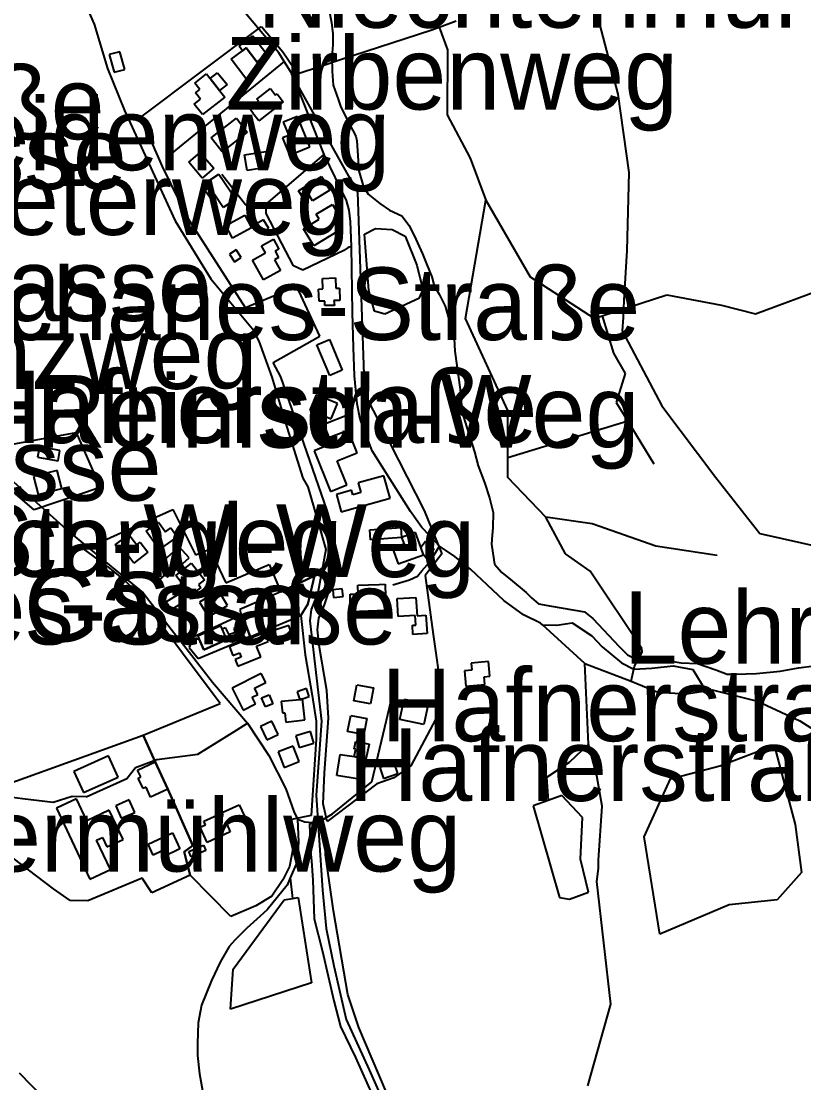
# Model space of a CAD drawing. Extents: x -3657 to 4700, y -7332 to 8131.
# Drawn here: x 2141 to 2610, y -1244 to -608 of the extents above; entities that cross this region are included whole.
import ezdxf

# ---------------------------------------------------------------- set-up
doc = ezdxf.new("R2010")
doc.units = 0
for name, color, linetype in [('OSM_BUILDING_DETACHED', 9, 'CONTINUOUS'), ('OSM_BUILDING_GARAGE', 9, 'CONTINUOUS'), ('OSM_BUILDING_HOUSE', 9, 'CONTINUOUS'), ('OSM_BUILDING_RESIDENTIAL', 9, 'CONTINUOUS'), ('OSM_BUILDING_YES', 9, 'CONTINUOUS'), ('OSM_HIGHWAY_CYCLEWAY', 8, 'CONTINUOUS'), ('OSM_HIGHWAY_FOOTWAY', 8, 'CONTINUOUS'), ('OSM_HIGHWAY_PATH', 8, 'CONTINUOUS'), ('OSM_HIGHWAY_RESIDENTIAL', 8, 'CONTINUOUS'), ('OSM_HIGHWAY_SERVICE', 8, 'CONTINUOUS'), ('OSM_HIGHWAY_TRACK', 8, 'CONTINUOUS'), ('OSM_HIGHWAY_UNCLASSIFIED', 8, 'CONTINUOUS'), ('OSM_LABELS', 8, 'CONTINUOUS'), ('OSM_LANDUSE_FARMYARD', 3, 'CONTINUOUS'), ('OSM_LANDUSE_FOREST', 3, 'CONTINUOUS'), ('OSM_LANDUSE_GRASS', 3, 'CONTINUOUS'), ('OSM_LANDUSE_LANDFILL', 3, 'CONTINUOUS'), ('OSM_LANDUSE_RESIDENTIAL', 3, 'CONTINUOUS'), ('OSM_LEISURE_DOG_PARK', 3, 'CONTINUOUS'), ('OSM_LEISURE_GARDEN', 3, 'CONTINUOUS'), ('OSM_LEISURE_OUTDOOR_SEATING', 3, 'CONTINUOUS'), ('OSM_LEISURE_SWIMMING_POOL', 3, 'CONTINUOUS'), ('OSM_NATURAL_WATER', 4, 'CONTINUOUS'), ('OSM_WATERWAY_CANAL', 4, 'CONTINUOUS'), ('OSM_WATERWAY_STREAM', 4, 'CONTINUOUS')]:
    doc.layers.add(name, color=color, linetype=linetype)

msp = doc.modelspace()

# ---------------------------------------------------------------- linework, layer by layer
at = {"layer": 'OSM_BUILDING_DETACHED'}
for p, q in [((2266.611198, -631.093033), (2273.293108, -626.011425)), ((2273.293108, -626.011425), (2275.598785, -624.254545)), ((2275.598785, -624.254545), (2282.007654, -632.672001)), ((2275.409173, -642.646186), (2266.611198, -631.093033)), ((2282.007654, -632.672001), (2284.39676, -635.807698)), ((2244.692104, -645.381581), (2251.692562, -639.844074)), ((2251.692562, -639.844074), (2253.990654, -642.757381)), ((2284.39676, -635.807698), (2275.409173, -642.646186)), ((2247.77898, -649.295643), (2244.692104, -645.381581)), ((2253.990654, -642.757381), (2259.54248, -649.7849)), ((2245.207848, -651.33051), (2247.77898, -649.295643)), ((2248.188541, -655.100018), (2245.207848, -651.33051)), ((2262.720369, -653.810157), (2249.439977, -664.306958)), ((2259.54248, -649.7849), (2262.720369, -653.810157)), ((2244.47974, -658.035564), (2248.188541, -655.100018)), ((2249.439977, -664.306958), (2244.47974, -658.035564)), ((2241.104654, -692.839576), (2248.006514, -686.890647)), ((2249.235197, -702.302264), (2241.104654, -692.839576)), ((2248.006514, -686.890647), (2256.144641, -696.353336)), ((2256.144641, -696.353336), (2249.235197, -702.302264)), ((2215.590526, -913.68382), (2223.008129, -908.368702)), ((2223.008129, -908.368702), (2227.134076, -914.139719)), ((2223.48595, -924.736595), (2215.590526, -913.68382)), ((2227.134076, -914.139719), (2230.486408, -911.749028)), ((2230.486408, -911.749028), (2234.26347, -917.030787)), ((2197.152701, -921.945603), (2205.336334, -915.696448)), ((2205.336334, -915.696448), (2210.046285, -921.867766)), ((2210.046285, -921.867766), (2212.094089, -920.311037)), ((2212.094089, -920.311037), (2216.675104, -926.315563)), ((2234.26347, -917.030787), (2223.48595, -924.736595)), ((2202.203952, -928.57282), (2197.152701, -921.945603)), ((2203.948378, -927.238481), (2202.203952, -928.57282)), ((2208.180507, -932.798228), (2203.948378, -927.238481)), ((2216.675104, -926.315563), (2208.180507, -932.798228)), ((2235.431477, -923.013074), (2223.068805, -934.06585)), ((2241.385279, -929.68477), (2235.431477, -923.013074)), ((2223.068805, -934.06585), (2223.721069, -934.799736)), ((2228.400681, -941.2824), (2241.385279, -929.68477)), ((2233.41401, -940.20381), (2242.758067, -932.876064)), ((2242.758067, -932.876064), (2250.638322, -942.939205)), ((2223.721069, -934.799736), (2219.845409, -938.257898)), ((2219.845409, -938.257898), (2223.819667, -942.716815)), ((2223.819667, -942.716815), (2227.080985, -939.803508)), ((2227.080985, -939.803508), (2228.400681, -941.2824)), ((2242.659469, -951.990472), (2233.41401, -940.20381)), ((2250.638322, -942.939205), (2247.043287, -945.752437)), ((2247.043287, -945.752437), (2248.400906, -947.487077)), ((2248.400906, -947.487077), (2242.659469, -951.990472)), ((2259.011568, -949.310674), (2247.589369, -956.226999)), ((2264.358613, -958.139551), (2259.011568, -949.310674)), ((2247.589369, -956.226999), (2252.936414, -965.066995)), ((2252.936414, -965.066995), (2264.358613, -958.139551)), ((2260.361602, -970.415471), (2246.580635, -976.520073)), ((2261.180723, -972.272427), (2260.361602, -970.415471)), ((2264.017312, -978.666135), (2261.180723, -972.272427)), ((2246.580635, -976.520073), (2247.202561, -977.921129)), ((2247.202561, -977.921129), (2250.236346, -984.770736)), ((2250.236346, -984.770736), (2264.017312, -978.666135)), ((2287.271271, -974.285055), (2265.465944, -983.036095)), ((2288.765409, -979.700248), (2287.271271, -974.285055)), ((2265.465944, -983.036095), (2267.582009, -988.251137)), ((2281.802874, -982.524599), (2288.765409, -979.700248)), ((2284.39676, -988.929427), (2281.802874, -982.524599)), ((2267.582009, -988.251137), (2271.541098, -986.649931)), ((2272.542247, -989.129577), (2268.954796, -990.586231)), ((2268.954796, -990.586231), (2270.555118, -994.54477)), ((2270.555118, -994.54477), (2284.39676, -988.929427)), ((2271.541098, -986.649931), (2272.542247, -989.129577)), ((2284.480189, -998.959209), (2267.07385, -1007.832564)), ((2287.225764, -1004.341043), (2284.480189, -998.959209)), ((2267.07385, -1007.832564), (2273.75576, -1020.953565)), ((2280.528684, -1007.754728), (2287.225764, -1004.341043)), ((2282.439969, -1011.490877), (2280.528684, -1007.754728)), ((2340.059122, -1015.282624), (2341.894561, -1005.71986)), ((2341.894561, -1005.71986), (2351.883297, -1007.632413)), ((2351.883297, -1007.632413), (2350.055442, -1017.195177)), ((2279.087637, -1013.203279), (2282.439969, -1011.490877)), ((2281.127857, -1017.195177), (2279.087637, -1013.203279)), ((2307.681056, -1014.659933), (2296.539482, -1015.738523)), ((2296.539482, -1015.738523), (2297.313097, -1022.588131)), ((2309.175195, -1014.148436), (2307.681056, -1014.659933)), ((2310.64658, -1026.76906), (2309.175195, -1014.148436)), ((2350.055442, -1017.195177), (2340.059122, -1015.282624)), ((2367.537625, -1026.524431), (2370.108758, -1014.326348)), ((2370.108758, -1014.326348), (2384.504065, -1017.361969)), ((2273.75576, -1020.953565), (2281.127857, -1017.195177)), ((2297.313097, -1022.588131), (2298.670716, -1022.432458)), ((2298.670716, -1022.432458), (2299.300226, -1028.058921)), ((2384.504065, -1017.361969), (2381.932933, -1029.560053)), ((2299.300226, -1028.058921), (2310.64658, -1026.76906)), ((2336.297229, -1033.596429), (2338.231266, -1024.033665)), ((2338.231266, -1024.033665), (2347.878701, -1025.979576)), ((2347.878701, -1025.979576), (2345.944664, -1035.54234)), ((2381.932933, -1029.560053), (2367.537625, -1026.524431)), ((2345.944664, -1035.54234), (2336.297229, -1033.596429)), ((2329.842852, -1060.09418), (2331.837566, -1047.451316)), ((2331.837566, -1047.451316), (2340.218395, -1048.607744)), ((2340.218395, -1048.607744), (2347.309867, -1050.175592)), ((2347.309867, -1050.175592), (2345.99017, -1057.770206)), ((2342.031082, -1062.028971), (2329.842852, -1060.09418)), ((2342.789528, -1057.269828), (2342.031082, -1062.028971)), ((2345.99017, -1057.770206), (2342.789528, -1057.269828))]:
    msp.add_line(p, q, dxfattribs=at)
at = {"layer": 'OSM_BUILDING_GARAGE'}
for p, q in [((2271.15429, -970.926968), (2268.044661, -972.094515)), ((2268.044661, -972.094515), (2268.878952, -974.329533)), ((2275.16647, -969.425836), (2271.15429, -970.926968)), ((2277.912045, -976.742463), (2275.16647, -969.425836)), ((2268.878952, -974.329533), (2265.094306, -975.752828)), ((2265.094306, -975.752828), (2265.981688, -978.11016)), ((2265.981688, -978.11016), (2266.747718, -980.167266)), ((2266.747718, -980.167266), (2270.995016, -978.566059)), ((2270.995016, -978.566059), (2271.245304, -979.244348)), ((2271.245304, -979.244348), (2277.912045, -976.742463)), ((2290.964903, -1027.447349), (2284.063043, -1030.683121)), ((2294.741965, -1035.508981), (2290.964903, -1027.447349)), ((2284.063043, -1030.683121), (2287.840105, -1038.744754)), ((2287.840105, -1038.744754), (2294.741965, -1035.508981))]:
    msp.add_line(p, q, dxfattribs=at)
at = {"layer": 'OSM_BUILDING_HOUSE'}
for p, q in [((2216.728195, -1101.202944), (2231.366206, -1094.364456)), ((2231.366206, -1094.364456), (2235.871376, -1103.993937)), ((2219.746811, -1107.65225), (2216.728195, -1101.202944)), ((2224.881491, -1105.250439), (2219.746811, -1107.65225)), ((2226.368046, -1108.441734), (2224.881491, -1105.250439)), ((2235.871376, -1103.993937), (2226.368046, -1108.441734))]:
    msp.add_line(p, q, dxfattribs=at)
at = {"layer": 'OSM_BUILDING_RESIDENTIAL'}
for p, q in [((2151.653517, -863.123487), (2150.500679, -869.372641)), ((2163.993436, -865.402983), (2151.653517, -863.123487)), ((2150.500679, -869.372641), (2162.840597, -871.652137)), ((2162.840597, -871.652137), (2163.993436, -865.402983)), ((2162.309685, -877.456513), (2148.141911, -881.048109)), ((2148.141911, -881.048109), (2150.849564, -891.733941)), ((2165.017338, -888.142345), (2162.309685, -877.456513)), ((2150.849564, -891.733941), (2165.017338, -888.142345))]:
    msp.add_line(p, q, dxfattribs=at)
at = {"layer": 'OSM_BUILDING_YES'}
for p, q in [((2271.283226, -623.376105), (2279.512367, -617.115831)), ((2279.512367, -617.115831), (2287.931119, -628.157487)), ((2199.8376, -626.600758), (2193.557666, -628.346518)), ((2193.557666, -628.346518), (2196.500437, -638.954514)), ((2202.772786, -637.208754), (2199.8376, -626.600758)), ((2273.293108, -626.011425), (2271.283226, -623.376105)), ((2275.598785, -624.254545), (2273.293108, -626.011425)), ((2282.007654, -632.672001), (2275.598785, -624.254545)), ((2287.931119, -628.157487), (2282.007654, -632.672001)), ((2196.500437, -638.954514), (2202.772786, -637.208754)), ((2253.990654, -642.757381), (2258.450317, -639.176904)), ((2258.450317, -639.176904), (2264.055234, -646.171065)), ((2259.54248, -649.7849), (2253.990654, -642.757381)), ((2264.055234, -646.171065), (2259.54248, -649.7849)), ((2281.977317, -654.944345), (2290.123028, -648.650712)), ((2290.123028, -648.650712), (2293.179566, -652.598132)), ((2293.179566, -652.598132), (2294.059363, -651.919843)), ((2294.059363, -651.919843), (2297.752996, -656.712344)), ((2277.517653, -660.593047), (2283.039141, -656.312042)), ((2279.542704, -663.217247), (2277.517653, -660.593047)), ((2283.039141, -656.312042), (2281.977317, -654.944345)), ((2297.752996, -656.712344), (2283.077063, -668.065346)), ((2254.604995, -678.261921), (2269.660151, -666.464139)), ((2269.660151, -666.464139), (2276.182788, -674.792639)), ((2279.406184, -663.317323), (2279.542704, -663.217247)), ((2283.077063, -668.065346), (2279.406184, -663.317323)), ((2306.22484, -665.396668), (2297.783334, -668.888189)), ((2313.75621, -683.565919), (2306.22484, -665.396668)), ((2297.783334, -668.888189), (2301.021899, -676.716311)), ((2261.127632, -686.590421), (2254.604995, -678.261921)), ((2276.182788, -674.792639), (2261.127632, -686.590421)), ((2301.021899, -676.716311), (2297.229668, -678.28416)), ((2297.229668, -678.28416), (2301.514889, -688.636408)), ((2274.620389, -688.447376), (2287.278855, -686.412509)), ((2287.278855, -686.412509), (2288.757825, -695.663927)), ((2301.514889, -688.636408), (2313.75621, -683.565919)), ((2276.099359, -697.687675), (2274.620389, -688.447376)), ((2288.757825, -695.663927), (2276.099359, -697.687675)), ((2252.670958, -704.225936), (2259.102581, -699.867095)), ((2254.582242, -707.050287), (2252.670958, -704.225936)), ((2259.102581, -699.867095), (2269.243006, -714.845052)), ((2306.975701, -709.830161), (2320.711161, -701.434944)), ((2320.711161, -701.434944), (2325.678983, -709.563293)), ((2250.858272, -709.563293), (2254.582242, -707.050287)), ((2253.907225, -714.066687), (2250.858272, -709.563293)), ((2309.531665, -714.01109), (2306.975701, -709.830161)), ((2325.678983, -709.563293), (2315.341362, -715.890284)), ((2256.630047, -712.220852), (2253.907225, -714.066687)), ((2261.817818, -719.871063), (2256.630047, -712.220852)), ((2269.243006, -714.845052), (2261.817818, -719.871063)), ((2312.921919, -711.942864), (2309.531665, -714.01109)), ((2315.341362, -715.890284), (2312.921919, -711.942864)), ((2317.381582, -723.963036), (2327.180706, -718.058585)), ((2327.180706, -718.058585), (2333.073833, -727.832619)), ((2263.327126, -730.623612), (2274.726571, -724.496771)), ((2274.726571, -724.496771), (2278.814596, -732.113624)), ((2319.209437, -726.987538), (2317.381582, -723.963036)), ((2267.415151, -738.229345), (2263.327126, -730.623612)), ((2285.928821, -727.221047), (2280.976168, -730.156593)), ((2280.976168, -730.156593), (2284.138888, -735.48283)), ((2289.091541, -732.547284), (2285.928821, -727.221047)), ((2309.781952, -732.680718), (2319.209437, -726.987538)), ((2333.073833, -727.832619), (2328.758274, -730.434581)), ((2328.758274, -730.434581), (2330.866754, -733.937221)), ((2278.814596, -732.113624), (2267.415151, -738.229345)), ((2284.138888, -735.48283), (2289.091541, -732.547284)), ((2315.963288, -742.921771), (2309.781952, -732.680718)), ((2330.866754, -733.937221), (2315.963288, -742.921771)), ((2284.662216, -742.821695), (2291.837116, -738.818678)), ((2287.028568, -747.058222), (2284.662216, -742.821695)), ((2291.837116, -738.818678), (2295.166695, -744.800965)), ((2269.599476, -745.201267), (2265.534204, -747.75875)), ((2265.534204, -747.75875), (2268.469391, -752.440057)), ((2268.469391, -752.440057), (2272.542247, -749.882573)), ((2272.542247, -749.882573), (2269.599476, -745.201267)), ((2279.353093, -751.350346), (2287.028568, -747.058222)), ((2294.908823, -749.882573), (2292.542471, -751.194673)), ((2295.166695, -744.800965), (2292.807927, -746.113065)), ((2292.807927, -746.113065), (2294.908823, -749.882573)), ((2286.004666, -763.281562), (2279.353093, -751.350346)), ((2292.542471, -751.194673), (2296.129921, -757.63286)), ((2296.129921, -757.63286), (2286.004666, -763.281562)), ((2321.226904, -762.369763), (2329.054068, -762.047298)), ((2321.477191, -768.618918), (2321.226904, -762.369763)), ((2329.054068, -762.047298), (2329.304355, -768.285334)), ((2318.951566, -768.718994), (2321.477191, -768.618918)), ((2319.24736, -776.046739), (2318.951566, -768.718994)), ((2329.304355, -768.285334), (2331.42042, -768.196378)), ((2331.42042, -768.196378), (2331.723799, -775.535243)), ((2322.622445, -775.902186), (2319.24736, -776.046739)), ((2322.751381, -778.570864), (2322.622445, -775.902186)), ((2328.416973, -778.65982), (2322.751381, -778.570864)), ((2331.723799, -775.535243), (2328.128764, -775.679796)), ((2328.128764, -775.679796), (2328.416973, -778.65982)), ((2317.942832, -802.155308), (2325.489371, -799.019611)), ((2325.489371, -799.019611), (2333.126924, -817.411252)), ((2325.587969, -820.546949), (2317.942832, -802.155308)), ((2333.126924, -817.411252), (2325.587969, -820.546949)), ((2317.434673, -832.077863), (2313.703118, -841.362639)), ((2330.199322, -837.203949), (2317.434673, -832.077863)), ((2326.467767, -846.488725), (2330.199322, -837.203949)), ((2313.703118, -841.362639), (2326.467767, -846.488725)), ((2336.153124, -844.331544), (2322.038441, -849.89129)), ((2339.24, -852.170786), (2336.153124, -844.331544)), ((2322.038441, -849.89129), (2325.125317, -857.730533)), ((2337.996148, -856.896571), (2316.22116, -865.703209)), ((2325.125317, -857.730533), (2339.24, -852.170786)), ((2341.993159, -866.804039), (2337.996148, -856.896571)), ((2316.22116, -865.703209), (2326.012699, -889.921464)), ((2330.055217, -871.629898), (2341.993159, -866.804039)), ((2335.842161, -885.940685), (2330.055217, -871.629898)), ((2358.057048, -880.569971), (2342.675761, -884.850975)), ((2361.781019, -893.95784), (2358.057048, -880.569971)), ((2326.012699, -889.921464), (2335.842161, -885.940685)), ((2336.084864, -889.910344), (2329.622903, -891.711702)), ((2338.701503, -889.187577), (2336.084864, -889.910344)), ((2339.482703, -891.97857), (2338.701503, -889.187577)), ((2342.675761, -884.850975), (2344.291251, -890.644231)), ((2329.622903, -891.711702), (2332.512583, -902.108428)), ((2332.512583, -902.108428), (2361.781019, -893.95784)), ((2344.291251, -890.644231), (2339.482703, -891.97857)), ((2349.638296, -912.927694), (2368.205058, -911.48216)), ((2350.100949, -918.887742), (2349.638296, -912.927694)), ((2368.205058, -911.48216), (2368.66771, -917.431089)), ((2377.018202, -914.595618), (2368.66771, -917.431089)), ((2380.112662, -923.32442), (2377.018202, -914.595618)), ((2368.66771, -917.431089), (2350.100949, -918.887742)), ((2370.177018, -921.478584), (2363.214482, -923.947111)), ((2368.66771, -917.431089), (2370.177018, -921.478584)), ((2380.112662, -923.32442), (2382.987173, -919.755063)), ((2382.987173, -919.755063), (2387.970164, -924.225099)), ((2363.214482, -923.947111), (2366.551645, -933.365322)), ((2366.551645, -933.365322), (2381.75849, -927.972368)), ((2381.75849, -927.972368), (2380.112662, -923.32442)), ((2381.75849, -927.972368), (2380.112662, -923.32442)), ((2384.003491, -930.540971), (2381.75849, -927.972368)), ((2387.970164, -924.225099), (2384.003491, -930.540971)), ((2342.501318, -945.997065), (2355.144615, -945.585644)), ((2342.675761, -951.3789), (2342.501318, -945.997065)), ((2355.144615, -945.585644), (2358.732066, -945.46333)), ((2358.732066, -945.46333), (2359.262978, -961.264129)), ((2227.664989, -955.97125), (2235.090176, -951.390019)), ((2235.090176, -951.390019), (2238.055701, -956.20476)), ((2333.111755, -948.2988), (2327.370318, -948.899253)), ((2327.370318, -948.899253), (2327.83297, -953.369289)), ((2327.83297, -953.369289), (2333.581992, -952.768836)), ((2333.581992, -952.768836), (2333.111755, -948.2988)), ((2337.768614, -951.534573), (2342.675761, -951.3789)), ((2338.1175, -961.964657), (2337.768614, -951.534573)), ((2365.952473, -954.069817), (2377.222982, -953.34705)), ((2377.222982, -953.34705), (2377.928337, -964.399826)), ((2230.630513, -960.785991), (2227.664989, -955.97125)), ((2238.055701, -956.20476), (2230.630513, -960.785991)), ((2366.642659, -964.911322), (2365.952473, -954.069817)), ((2359.262978, -961.264129), (2338.1175, -961.964657)), ((2376.805837, -964.266392), (2366.642659, -964.911322)), ((2377.169891, -969.970692), (2376.805837, -964.266392)), ((2377.928337, -964.399826), (2383.214707, -964.055121)), ((2383.214707, -964.055121), (2383.920062, -975.063419)), ((2301.128081, -970.22644), (2291.57166, -973.395495)), ((2303.168302, -976.397758), (2301.128081, -970.22644)), ((2375.114502, -970.093006), (2377.169891, -969.970692)), ((2375.463387, -975.597155), (2375.114502, -970.093006)), ((2291.57166, -973.395495), (2293.61188, -979.566814)), ((2293.61188, -979.566814), (2303.168302, -976.397758)), ((2383.920062, -975.063419), (2375.463387, -975.597155)), ((2410.647704, -997.035537), (2406.286638, -997.424719)), ((2406.286638, -997.424719), (2407.10576, -1006.587181)), ((2420.681946, -991.809375), (2410.260896, -992.743413)), ((2410.260896, -992.743413), (2410.647704, -997.035537)), ((2421.47073, -1000.638252), (2420.681946, -991.809375)), ((2418.163905, -1000.938479), (2421.47073, -1000.638252)), ((2418.58105, -1005.564188), (2418.163905, -1000.938479)), ((2311.655314, -1008.010476), (2306.050397, -1009.956387)), ((2306.050397, -1009.956387), (2307.681056, -1014.659933)), ((2313.285973, -1012.725141), (2311.655314, -1008.010476)), ((2407.10576, -1006.587181), (2418.58105, -1005.564188)), ((2284.791152, -1013.536864), (2289.235646, -1011.65767)), ((2287.089243, -1018.963176), (2284.791152, -1013.536864)), ((2289.235646, -1011.65767), (2291.526153, -1017.083982)), ((2307.681056, -1014.659933), (2309.175195, -1014.148436)), ((2309.175195, -1014.148436), (2313.285973, -1012.725141)), ((2291.526153, -1017.083982), (2287.089243, -1018.963176)), ((2314.105095, -1033.718743), (2305.246444, -1036.220629)), ((2316.084639, -1040.735143), (2314.105095, -1033.718743)), ((2303.630954, -1042.436425), (2294.688874, -1045.916826)), ((2307.241157, -1051.698963), (2303.630954, -1042.436425)), ((2305.246444, -1036.220629), (2307.225988, -1043.225909)), ((2307.225988, -1043.225909), (2316.084639, -1040.735143)), ((2340.233564, -1044.070991), (2341.242298, -1039.523118)), ((2341.242298, -1039.523118), (2349.266658, -1041.291117)), ((2349.266658, -1041.291117), (2347.309867, -1050.175592)), ((2193.102598, -1048.285278), (2172.397019, -1057.636772)), ((2198.806113, -1060.939261), (2193.102598, -1048.285278)), ((2294.688874, -1045.916826), (2298.299077, -1055.179364)), ((2340.218395, -1048.607744), (2341.174037, -1044.282261)), ((2347.309867, -1050.175592), (2340.218395, -1048.607744)), ((2341.174037, -1044.282261), (2340.233564, -1044.070991)), ((2210.448261, -1056.747212), (2220.990663, -1051.887994)), ((2220.990663, -1051.887994), (2228.514448, -1068.233648)), ((2298.299077, -1055.179364), (2307.241157, -1051.698963)), ((2364.16254, -1052.42173), (2355.667943, -1055.335037)), ((2366.362034, -1058.826557), (2364.16254, -1052.42173)), ((2172.397019, -1057.636772), (2178.100534, -1070.279635)), ((2178.100534, -1070.279635), (2198.806113, -1060.939261)), ((2212.359546, -1060.894783), (2210.448261, -1056.747212)), ((2210.895745, -1061.573072), (2212.359546, -1060.894783)), ((2355.667943, -1055.335037), (2357.867437, -1061.739864)), ((2357.867437, -1061.739864), (2366.362034, -1058.826557)), ((2213.762671, -1067.811107), (2210.895745, -1061.573072)), ((2215.537435, -1066.988265), (2213.762671, -1067.811107)), ((2218.275426, -1072.948313), (2215.537435, -1066.988265)), ((2173.868404, -1074.026904), (2162.006307, -1079.608889)), ((2180.011818, -1087.103427), (2173.868404, -1074.026904)), ((2228.514448, -1068.233648), (2218.275426, -1072.948313)), ((2162.006307, -1079.608889), (2181.95344, -1122.018634)), ((2205.53353, -1074.593998), (2197.44091, -1078.118877)), ((2197.44091, -1078.118877), (2200.724982, -1085.646774)), ((2208.810018, -1082.121895), (2205.53353, -1074.593998)), ((2261.066957, -1082.199731), (2271.343902, -1077.496186)), ((2271.343902, -1077.496186), (2274.483869, -1084.379152)), ((2193.519744, -1080.743077), (2180.011818, -1087.103427)), ((2201.756469, -1098.267398), (2193.519744, -1080.743077)), ((2200.724982, -1085.646774), (2208.810018, -1082.121895)), ((2250.259099, -1087.392534), (2258.215199, -1083.75646)), ((2258.215199, -1083.75646), (2258.897801, -1085.246472)), ((2258.897801, -1085.246472), (2261.840572, -1083.901013)), ((2261.840572, -1083.901013), (2261.066957, -1082.199731)), ((2274.483869, -1084.379152), (2263.964221, -1089.193892)), ((2247.945838, -1090.98413), (2251.214741, -1089.482999)), ((2252.117292, -1100.113234), (2247.945838, -1090.98413)), ((2251.214741, -1089.482999), (2250.259099, -1087.392534)), ((2263.964221, -1089.193892), (2266.042363, -1093.741764)), ((2185.96562, -1098.834492), (2189.499979, -1097.166568)), ((2194.164423, -1116.280976), (2185.96562, -1098.834492)), ((2189.499979, -1097.166568), (2192.146956, -1102.781912)), ((2192.146956, -1102.781912), (2201.756469, -1098.267398)), ((2266.042363, -1093.741764), (2252.117292, -1100.113234)), ((2181.95344, -1122.018634), (2194.164423, -1116.280976))]:
    msp.add_line(p, q, dxfattribs=at)
at = {"layer": 'OSM_HIGHWAY_CYCLEWAY'}
for p, q in [((2400.476941, -928.906405), (2391.428679, -922.801804)), ((2410.040947, -936.645572), (2400.476941, -928.906405)), ((2429.934989, -955.192886), (2410.040947, -936.645572)), ((2441.675735, -963.799373), (2429.934989, -955.192886)), ((2451.846498, -968.792025), (2441.675735, -963.799373)), ((2452.999336, -969.848377), (2451.846498, -968.792025)), ((2478.323852, -992.921324), (2452.999336, -969.848377)), ((2480.644698, -1041.302237), (2478.323852, -992.921324)), ((2485.61252, -1060.149777), (2480.644698, -1041.302237)), ((2488.782825, -1078.419103), (2485.61252, -1060.149777)), ((2486.636422, -1110.810186), (2488.782825, -1078.419103)), ((2486.53024, -1115.791718), (2486.636422, -1110.810186)), ((2485.673195, -1123.441929), (2486.53024, -1115.791718)), ((2494.069194, -1196.964015), (2485.673195, -1123.441929)), ((2480.128954, -1245.912021), (2494.069194, -1196.964015))]:
    msp.add_line(p, q, dxfattribs=at)
at = {"layer": 'OSM_HIGHWAY_FOOTWAY'}
msp.add_line((2301.969957, -1121.395943), (2303.2669, -1133.616265), dxfattribs=at)
at = {"layer": 'OSM_HIGHWAY_PATH'}
for p, q in [((2466.787887, -927.26072), (2455.024387, -905.288603)), ((2481.676184, -937.735282), (2466.787887, -927.26072)), ((2512.522189, -983.970133), (2481.676184, -937.735282)), ((2452.999336, -969.848377), (2461.653206, -969.937333)), ((2461.653206, -969.937333), (2470.906249, -968.558516)), ((2470.906249, -968.558516), (2482.51806, -976.431117)), ((2482.51806, -976.431117), (2488.722149, -983.024976)), ((2488.722149, -983.024976), (2500.432557, -992.476545)), ((2512.689047, -986.082836), (2512.522189, -983.970133)), ((2508.054941, -994.611487), (2512.689047, -986.082836)), ((2500.432557, -992.476545), (2507.698471, -996.257172)), ((2506.105734, -1003.52932), (2507.698471, -996.257172)), ((2507.698471, -996.257172), (2508.054941, -994.611487)), ((2507.698471, -996.257172), (2518.445653, -995.823512)), ((2518.445653, -995.823512), (2531.240639, -994.344619)), ((2531.240639, -994.344619), (2543.155828, -996.512921)), ((2543.155828, -996.512921), (2550.967823, -1009.24474)), ((2306.346191, -1086.202748), (2306.907441, -1100.002039)), ((2306.907441, -1100.002039), (2306.148995, -1111.721984)), ((2306.148995, -1111.721984), (2301.969957, -1121.395943)), ((2301.969957, -1121.395943), (2300.104179, -1125.710306)), ((2300.104179, -1125.710306), (2288.014548, -1140.454753)), ((2288.014548, -1140.454753), (2281.969732, -1146.114575)), ((2281.969732, -1146.114575), (2275.917332, -1151.407453)), ((2275.917332, -1151.407453), (2268.742431, -1158.590646)), ((2265.337008, -1162.371273), (2260.043054, -1171.822842)), ((2268.742431, -1158.590646), (2265.337008, -1162.371273)), ((2260.043054, -1171.822842), (2254.756685, -1182.786662)), ((2254.756685, -1182.786662), (2248.711869, -1197.531109)), ((2248.711869, -1197.531109), (2246.823338, -1208.105746)), ((2246.823338, -1208.105746), (2246.444115, -1220.581817)), ((2246.444115, -1220.581817), (2246.444115, -1227.765009)), ((2246.444115, -1227.765009), (2247.5742, -1238.728829)), ((2247.5742, -1238.728829), (2249.841954, -1250.826837))]:
    msp.add_line(p, q, dxfattribs=at)
at = {"layer": 'OSM_HIGHWAY_RESIDENTIAL'}
for p, q in [((2283.221168, -613.301845), (2273.899865, -602.23795)), ((2295.052928, -627.334645), (2283.221168, -613.301845)), ((2298.367338, -632.560806), (2295.052928, -627.334645)), ((2303.464096, -640.611319), (2298.367338, -632.560806)), ((2322.243222, -688.13603), (2303.464096, -640.611319)), ((2335.682887, -715.690133), (2322.243222, -688.13603)), ((2337.313547, -721.483389), (2335.682887, -715.690133)), ((2338.026486, -728.299638), (2337.313547, -721.483389)), ((2338.701503, -743.310953), (2338.026486, -728.299638)), ((2339.247584, -782.82963), (2338.701503, -743.310953)), ((2339.854341, -803.778754), (2339.247584, -782.82963)), ((2340.332162, -820.647025), (2339.854341, -803.778754)), ((2341.970406, -837.570892), (2340.332162, -820.647025)), ((2343.912028, -846.61104), (2341.970406, -837.570892)), ((2346.725863, -854.516999), (2343.912028, -846.61104)), ((2351.049006, -865.536416), (2346.725863, -854.516999)), ((2359.187133, -878.657418), (2351.049006, -865.536416)), ((2374.052678, -901.919396), (2359.187133, -878.657418)), ((2380.780095, -911.559997), (2374.052678, -901.919396)), ((2385.42937, -916.2969), (2380.780095, -911.559997)), ((2391.428679, -922.801804), (2385.42937, -916.2969))]:
    msp.add_line(p, q, dxfattribs=at)
at = {"layer": 'OSM_HIGHWAY_SERVICE'}
for p, q in [((2298.367338, -632.560806), (2227.907691, -689.90403)), ((2287.529142, -717.991868), (2322.243222, -688.13603)), ((2275.16647, -718.225378), (2261.029034, -700.122844)), ((2278.723583, -719.960018), (2275.16647, -718.225378)), ((2287.529142, -717.991868), (2278.723583, -719.960018)), ((2287.597402, -723.4293), (2287.529142, -717.991868)), ((2303.979839, -754.841867), (2287.597402, -723.4293)), ((2338.701503, -743.310953), (2336.70679, -743.766852)), ((2334.059813, -745.590449), (2309.554418, -757.421589)), ((2336.70679, -743.766852), (2334.059813, -745.590449)), ((2309.554418, -757.421589), (2303.979839, -754.841867)), ((2385.626566, -932.064341), (2391.428679, -922.801804)), ((2380.749757, -937.457295), (2385.626566, -932.064341)), ((2373.423167, -942.850249), (2378.10278, -940.715306)), ((2378.10278, -940.715306), (2380.749757, -937.457295)), ((2363.373756, -945.830273), (2373.423167, -942.850249)), ((2241.582475, -978.065682), (2268.863783, -965.467297)), ((2268.863783, -965.467297), (2272.489155, -963.799373)), ((2268.863783, -965.467297), (2271.15429, -970.926968)), ((2236.804265, -980.267342), (2241.582475, -978.065682)), ((2350.844226, -1063.80809), (2362.342269, -1015.171429)), ((2480.644698, -1041.302237), (2469.048056, -1052.277176)), ((2469.048056, -1052.277176), (2455.388441, -1061.228368)), ((2455.388441, -1061.228368), (2456.52611, -1074.960941)), ((2141.61169, -1074.071382), (2132.586181, -1072.770401)), ((2159.935749, -1076.29528), (2141.61169, -1074.071382)), ((2171.380701, -1072.58137), (2159.935749, -1076.29528)), ((2179.723608, -1072.80376), (2171.380701, -1072.58137))]:
    msp.add_line(p, q, dxfattribs=at)
at = {"layer": 'OSM_HIGHWAY_TRACK'}
for p, q in [((2391.140469, -611.911908), (2401.296063, -608.231356)), ((2331.382498, -631.526693), (2386.658052, -613.535354)), ((2386.658052, -613.535354), (2391.140469, -611.911908)), ((2391.140469, -611.911908), (2396.062784, -625.499928)), ((2396.062784, -625.499928), (2395.941433, -664.351436)), ((2303.464096, -640.611319), (2322.607276, -634.384403)), ((2322.607276, -634.384403), (2331.382498, -631.526693)), ((2395.941433, -664.351436), (2409.767906, -690.293212)), ((2409.767906, -690.293212), (2419.134716, -715.54558)), ((2406.938902, -786.365629), (2419.134716, -715.54558)), ((2419.134716, -715.54558), (2445.703084, -761.513563)), ((2445.703084, -761.513563), (2484.262486, -786.276673)), ((2580.683743, -783.652472), (2637.18798, -762.514317)), ((2488.684227, -784.842258), (2527.509084, -772.243873)), ((2527.509084, -772.243873), (2560.289126, -778.303996)), ((2560.289126, -778.303996), (2580.683743, -783.652472)), ((2432.293756, -841.451595), (2406.938902, -786.365629)), ((2484.262486, -786.276673), (2488.684227, -784.842258)), ((2488.684227, -784.842258), (2495.578502, -807.192438)), ((2495.578502, -807.192438), (2502.601713, -819.234849)), ((2502.601713, -819.234849), (2497.247083, -836.625735)), ((2497.247083, -836.625735), (2504.141359, -847.93426)), ((2432.293756, -869.739585), (2432.293756, -841.451595)), ((2504.141359, -847.93426), (2432.293756, -869.739585)), ((2504.141359, -847.93426), (2519.659167, -873.420137)), ((2432.293756, -881.6708), (2432.293756, -869.739585)), ((2455.024387, -905.288603), (2432.293756, -881.6708)), ((2482.753178, -909.280501), (2455.024387, -905.288603)), ((2520.940941, -922.701728), (2482.753178, -909.280501)), ((2557.755916, -928.205877), (2520.940941, -922.701728)), ((2478.323852, -992.921324), (2506.105734, -1003.52932)), ((2506.105734, -1003.52932), (2522.169624, -1010.212135)), ((2522.169624, -1010.212135), (2539.11331, -1011.112814)), ((2539.11331, -1011.112814), (2550.967823, -1009.24474)), ((2550.967823, -1009.24474), (2554.676625, -1008.666526)), ((2554.676625, -1008.666526), (2581.866919, -1015.58285)), ((2581.866919, -1015.58285), (2607.123175, -1027.224959)), ((2269.804256, -1032.873662), (2276.410322, -1028.759449)), ((2607.123175, -1027.224959), (2630.270951, -1042.11396)), ((2246.557882, -1047.340121), (2269.804256, -1032.873662)), ((2221.961474, -1050.509177), (2246.557882, -1047.340121)), ((2209.280254, -1055.2572), (2221.961474, -1050.509177)), ((2204.077314, -1061.851059), (2209.280254, -1055.2572)), ((2179.723608, -1072.80376), (2204.077314, -1061.851059))]:
    msp.add_line(p, q, dxfattribs=at)
at = {"layer": 'OSM_HIGHWAY_UNCLASSIFIED'}
for p, q in [((2128.103764, -877.011733), (2169.803133, -914.384348)), ((2169.803133, -914.384348), (2213.732333, -950.633894)), ((2213.732333, -950.633894), (2236.060987, -979.322185)), ((2236.060987, -979.322185), (2236.804265, -980.267342)), ((2236.804265, -980.267342), (2255.446871, -1004.107534)), ((2255.446871, -1004.107534), (2276.410322, -1028.759449)), ((2276.410322, -1028.759449), (2289.137048, -1047.996172)), ((2289.137048, -1047.996172), (2299.315395, -1068.111334)), ((2327.309642, -1083.000334), (2350.844226, -1063.80809)), ((2299.315395, -1068.111334), (2304.017761, -1081.599278)), ((2304.017761, -1081.599278), (2306.346191, -1086.202748)), ((2306.346191, -1086.202748), (2310.57832, -1087.792836)), ((2315.113828, -1088.248735), (2322.159793, -1085.980358)), ((2322.159793, -1085.980358), (2327.309642, -1083.000334)), ((2310.57832, -1087.792836), (2315.113828, -1088.248735))]:
    msp.add_line(p, q, dxfattribs=at)
at = {"layer": 'OSM_LANDUSE_FARMYARD'}
for p, q in [((2117.599285, -1070.424188), (2213.8461, -1035.853686)), ((2213.8461, -1035.853686), (2220.990663, -1051.887994)), ((2220.990663, -1051.887994), (2228.514448, -1068.233648)), ((2228.514448, -1068.233648), (2243.531682, -1101.959069)), ((2160.117776, -1127.81189), (2131.031366, -1105.828653)), ((2243.531682, -1101.959069), (2238.450093, -1105.717458)), ((2238.450093, -1105.717458), (2241.923776, -1119.683541)), ((2213.21659, -1121.496018), (2180.686835, -1135.139636)), ((2218.927689, -1130.258178), (2213.21659, -1121.496018)), ((2241.923776, -1119.683541), (2218.927689, -1130.258178)), ((2170.083758, -1134.928365), (2160.117776, -1127.81189)), ((2180.686835, -1135.139636), (2170.083758, -1134.928365))]:
    msp.add_line(p, q, dxfattribs=at)
at = {"layer": 'OSM_LANDUSE_FOREST'}
msp.add_line((2139.579054, -1238.083899), (2154.224649, -1253.139692), dxfattribs=at)
at = {"layer": 'OSM_LANDUSE_GRASS'}
for p, q in [((2559.333484, -1054.323163), (2591.893577, -1041.89157)), ((2591.893577, -1041.89157), (2604.316925, -1089.44964)), ((2529.776838, -1062.028971), (2559.333484, -1054.323163)), ((2513.932898, -1096.744027), (2529.776838, -1062.028971)), ((2604.316925, -1089.44964), (2608.169831, -1118.16017)), ((2523.3528, -1155.010169), (2513.932898, -1096.744027)), ((2608.169831, -1118.16017), (2593.607665, -1134.439108)), ((2564.908063, -1137.441371), (2523.3528, -1155.010169)), ((2593.607665, -1134.439108), (2564.908063, -1137.441371))]:
    msp.add_line(p, q, dxfattribs=at)
at = {"layer": 'OSM_LANDUSE_LANDFILL'}
for p, q in [((2464.686991, -1072.025395), (2456.52611, -1074.960941)), ((2477.087585, -1085.235352), (2464.686991, -1072.025395)), ((2456.52611, -1074.960941), (2447.470264, -1078.230072)), ((2447.470264, -1078.230072), (2463.192852, -1133.115888)), ((2475.828565, -1110.031821), (2477.087585, -1085.235352)), ((2480.530931, -1129.902355), (2475.828565, -1110.031821)), ((2469.283174, -1134.038806), (2480.530931, -1129.902355)), ((2463.192852, -1133.115888), (2469.283174, -1134.038806))]:
    msp.add_line(p, q, dxfattribs=at)
at = {"layer": 'OSM_LANDUSE_RESIDENTIAL'}
for p, q in [((2212.397468, -665.741372), (2284.639462, -611.43377)), ((2284.639462, -611.43377), (2297.457202, -626.700833)), ((2297.457202, -626.700833), (2304.275633, -636.719496)), ((2304.275633, -636.719496), (2302.41744, -639.966388)), ((2302.41744, -639.966388), (2342.288953, -710.808676)), ((2225.419988, -695.452657), (2212.397468, -665.741372)), ((2240.475144, -725.964544), (2225.419988, -695.452657)), ((2342.288953, -710.808676), (2346.399731, -831.299499)), ((2275.060288, -780.083115), (2240.475144, -725.964544)), ((2305.792525, -767.284579), (2275.060288, -780.083115)), ((2319.626583, -796.984744), (2305.792525, -767.284579)), ((2291.738518, -812.64099), (2319.626583, -796.984744)), ((2296.236104, -821.40315), (2291.738518, -812.64099)), ((2324.086246, -901.352302), (2296.236104, -821.40315)), ((2346.399731, -831.299499), (2382.243896, -901.252227)), ((2122.423003, -863.990807), (2173.747053, -854.71715)), ((2173.747053, -854.71715), (2187.990671, -887.619729)), ((2148.551472, -900.97424), (2132.062853, -886.808006)), ((2187.990671, -887.619729), (2148.551472, -900.97424)), ((2184.532157, -921.901125), (2231.540648, -900.75185)), ((2231.540648, -900.75185), (2245.169926, -927.805575)), ((2328.174271, -916.207944), (2324.086246, -901.352302)), ((2382.243896, -901.252227), (2392.664946, -927.205123)), ((2329.600149, -927.605424), (2328.174271, -916.207944)), ((2178.024689, -924.336294), (2184.532157, -921.901125)), ((2193.891382, -935.933924), (2178.024689, -924.336294)), ((2245.169926, -927.805575), (2253.717613, -924.558683)), ((2253.717613, -924.558683), (2263.281619, -944.696085)), ((2327.33998, -943.26167), (2329.600149, -927.605424)), ((2392.664946, -927.205123), (2382.67621, -940.214929)), ((2263.281619, -944.696085), (2289.296322, -933.698906)), ((2289.296322, -933.698906), (2296.213351, -949.977844)), ((2202.431486, -942.861368), (2193.891382, -935.933924)), ((2296.213351, -949.977844), (2316.4942, -940.459558)), ((2316.4942, -940.459558), (2312.497189, -957.427904)), ((2382.67621, -940.214929), (2387.553019, -975.619394)), ((2208.127416, -948.354398), (2202.431486, -942.861368)), ((2322.455587, -957.917161), (2327.33998, -943.26167)), ((2214.862418, -956.705137), (2208.127416, -948.354398)), ((2260.027885, -1016.928309), (2214.862418, -956.705137)), ((2312.497189, -957.427904), (2308.219553, -964.221914)), ((2318.997072, -965.84536), (2322.455587, -957.917161)), ((2308.219553, -964.221914), (2310.858945, -987.817477)), ((2318.208288, -972.772804), (2318.997072, -965.84536)), ((2319.429387, -983.358561), (2318.208288, -972.772804)), ((2387.553019, -975.619394), (2392.437412, -1010.812588)), ((2323.904219, -1009.200262), (2319.429387, -983.358561)), ((2310.858945, -987.817477), (2315.136582, -1012.035732)), ((2324.920537, -1025.67935), (2323.904219, -1009.200262)), ((2213.8461, -1035.853686), (2260.027885, -1016.928309)), ((2315.136582, -1012.035732), (2317.373998, -1027.502947)), ((2392.437412, -1010.812588), (2391.625875, -1018.140334)), ((2391.625875, -1018.140334), (2388.978897, -1026.479953)), ((2317.373998, -1027.502947), (2317.373998, -1038.277735)), ((2322.455587, -1058.426256), (2324.920537, -1025.67935)), ((2388.978897, -1026.479953), (2374.128522, -1054.15637)), ((2220.990663, -1051.887994), (2213.8461, -1035.853686)), ((2317.373998, -1038.277735), (2314.52224, -1084.056686)), ((2228.514448, -1068.233648), (2220.990663, -1051.887994)), ((2374.128522, -1054.15637), (2363.980513, -1061.484116)), ((2321.666803, -1076.95133), (2322.455587, -1058.426256)), ((2363.980513, -1061.484116), (2353.786997, -1064.931159)), ((2353.786997, -1064.931159), (2324.086246, -1087.525968)), ((2243.531682, -1101.959069), (2228.514448, -1068.233648)), ((2324.086246, -1087.525968), (2321.666803, -1076.95133)), ((2314.52224, -1084.056686), (2302.720818, -1086.302824)), ((2302.720818, -1086.302824), (2303.53994, -1104.205207)), ((2238.450093, -1105.717458), (2243.531682, -1101.959069)), ((2241.923776, -1119.683541), (2238.450093, -1105.717458)), ((2303.53994, -1104.205207), (2301.507305, -1114.579694)), ((2301.507305, -1114.579694), (2297.434449, -1122.519011)), ((2266.307819, -1144.491129), (2241.923776, -1119.683541)), ((2297.434449, -1122.519011), (2290.94215, -1132.293045)), ((2290.94215, -1132.293045), (2281.362975, -1137.986226)), ((2281.362975, -1137.986226), (2266.307819, -1144.491129))]:
    msp.add_line(p, q, dxfattribs=at)
at = {"layer": 'OSM_LEISURE_DOG_PARK'}
for p, q in [((2267.665438, -1176.081608), (2298.359753, -1134.427988)), ((2298.359753, -1134.427988), (2303.2669, -1133.616265)), ((2303.2669, -1133.616265), (2306.695076, -1133.149246)), ((2306.695076, -1133.149246), (2314.636007, -1184.109881)), ((2266.103039, -1199.9218), (2267.665438, -1176.081608)), ((2314.636007, -1184.109881), (2266.103039, -1199.9218))]:
    msp.add_line(p, q, dxfattribs=at)
at = {"layer": 'OSM_LEISURE_GARDEN'}
for p, q in [((2316.4942, -940.459558), (2296.213351, -949.977844)), ((2312.497189, -957.427904), (2316.4942, -940.459558)), ((2296.213351, -949.977844), (2271.670034, -960.57472)), ((2308.219553, -964.221914), (2312.497189, -957.427904)), ((2246.747493, -989.974659), (2308.219553, -964.221914)), ((2271.670034, -960.57472), (2272.489155, -963.799373)), ((2272.489155, -963.799373), (2275.16647, -969.425836)), ((2275.16647, -969.425836), (2277.912045, -976.742463)), ((2247.202561, -977.921129), (2242.818742, -979.955996)), ((2250.236346, -984.770736), (2247.202561, -977.921129)), ((2264.017312, -978.666135), (2250.236346, -984.770736)), ((2265.981688, -978.11016), (2264.017312, -978.666135)), ((2266.747718, -980.167266), (2265.981688, -978.11016)), ((2270.995016, -978.566059), (2266.747718, -980.167266)), ((2271.245304, -979.244348), (2270.995016, -978.566059)), ((2277.912045, -976.742463), (2271.245304, -979.244348)), ((2242.818742, -979.955996), (2241.461124, -983.391919)), ((2241.461124, -983.391919), (2246.747493, -989.974659))]:
    msp.add_line(p, q, dxfattribs=at)
at = {"layer": 'OSM_LEISURE_OUTDOOR_SEATING'}
for p, q in [((2261.180723, -972.272427), (2262.909981, -971.371748)), ((2264.017312, -978.666135), (2261.180723, -972.272427)), ((2262.909981, -971.371748), (2265.094306, -975.752828)), ((2265.981688, -978.11016), (2264.017312, -978.666135)), ((2265.094306, -975.752828), (2265.981688, -978.11016))]:
    msp.add_line(p, q, dxfattribs=at)
at = {"layer": 'OSM_LEISURE_SWIMMING_POOL'}
for p, q in [((2241.172914, -1105.550666), (2249.902629, -1101.72556)), ((2242.583624, -1108.775318), (2241.172914, -1105.550666)), ((2251.313339, -1104.950213), (2242.583624, -1108.775318)), ((2249.902629, -1101.72556), (2251.313339, -1104.950213))]:
    msp.add_line(p, q, dxfattribs=at)
at = {"layer": 'OSM_NATURAL_WATER'}
for p, q in [((2346.34664, -735.794176), (2352.96029, -732.536165)), ((2349.092215, -769.664151), (2346.34664, -735.794176)), ((2352.96029, -732.536165), (2363.024871, -733.147737)), ((2363.024871, -733.147737), (2370.859619, -737.006201)), ((2370.859619, -737.006201), (2377.67805, -754.508282)), ((2377.67805, -754.508282), (2381.33376, -768.952503)), ((2381.33376, -768.952503), (2378.899148, -774.345457)), ((2352.452132, -782.073504), (2349.092215, -769.664151)), ((2378.899148, -774.345457), (2358.550038, -783.70807)), ((2358.550038, -783.70807), (2352.452132, -782.073504)), ((2313.422493, -1088.893666), (2313.96099, -1101.036152)), ((2316.205991, -1089.271728), (2313.422493, -1088.893666)), ((2321.697141, -1087.103427), (2316.205991, -1089.271728)), ((2323.092682, -1092.674293), (2321.697141, -1087.103427)), ((2323.092682, -1107.452099), (2323.092682, -1092.674293)), ((2313.96099, -1101.036152), (2313.809301, -1103.282289)), ((2313.809301, -1103.282289), (2314.734605, -1111.166009)), ((2314.734605, -1111.166009), (2315.432376, -1122.696923)), ((2327.810217, -1141.110803), (2323.092682, -1107.452099)), ((2315.432376, -1122.696923), (2316.281835, -1145.836588)), ((2336.471671, -1191.092923), (2327.810217, -1141.110803)), ((2316.281835, -1145.836588), (2321.234489, -1165.406895)), ((2321.234489, -1165.406895), (2327.961906, -1194.962506)), ((2327.961906, -1194.962506), (2332.065099, -1210.274048)), ((2342.971555, -1210.974576), (2336.471671, -1191.092923)), ((2332.065099, -1210.274048), (2340.961673, -1228.8436)), ((2365.70977, -1264.047914), (2342.971555, -1210.974576)), ((2340.961673, -1228.8436), (2356.123011, -1262.580141))]:
    msp.add_line(p, q, dxfattribs=at)
at = {"layer": 'OSM_WATERWAY_CANAL'}
for p, q in [((2173.185803, -584.446761), (2184.479066, -610.12167)), ((2184.479066, -610.12167), (2192.541348, -636.64166)), ((2192.541348, -636.64166), (2202.742449, -661.738355)), ((2202.742449, -661.738355), (2233.034787, -727.899336)), ((2233.034787, -727.899336), (2254.301617, -762.592153)), ((2254.301617, -762.592153), (2279.383431, -792.525828)), ((2279.383431, -792.525828), (2283.19083, -799.875812)), ((2283.19083, -799.875812), (2290.813214, -821.514345)), ((2290.813214, -821.514345), (2299.861476, -851.448019)), ((2299.861476, -851.448019), (2309.539249, -881.926549)), ((2309.539249, -881.926549), (2312.55028, -887.15271)), ((2312.55028, -887.15271), (2317.958001, -905.744502)), ((2317.958001, -905.744502), (2323.25954, -924.680998)), ((2323.25954, -924.680998), (2318.450991, -950.589416)), ((2318.450991, -950.589416), (2314.431227, -960.552481)), ((2314.431227, -960.552481), (2313.657612, -967.413208)), ((2313.657612, -967.413208), (2320.733914, -1027.469588)), ((2320.733914, -1027.469588), (2317.434673, -1071.880842)), ((2317.434673, -1071.880842), (2321.249657, -1128.634732)), ((2321.249657, -1128.634732), (2323.426398, -1151.585365)), ((2323.426398, -1151.585365), (2327.984659, -1174.05786)), ((2327.984659, -1174.05786), (2335.478107, -1206.137596)), ((2335.478107, -1206.137596), (2349.152891, -1236.315899)), ((2349.152891, -1236.315899), (2368.546359, -1279.114827))]:
    msp.add_line(p, q, dxfattribs=at)
at = {"layer": 'OSM_WATERWAY_STREAM'}
for p, q in [((2325.29976, -601.982201), (2326.551196, -609.187633)), ((2326.551196, -609.187633), (2327.446162, -615.914926)), ((2487.008061, -609.254349), (2498.21031, -652.097755)), ((2327.446162, -615.914926), (2327.446162, -622.408709)), ((2327.446162, -622.408709), (2326.907666, -629.780933)), ((2326.907666, -629.780933), (2327.142784, -638.354062)), ((2327.142784, -638.354062), (2327.741956, -646.693681)), ((2327.741956, -646.693681), (2330.65439, -655.088898)), ((2498.21031, -652.097755), (2504.801207, -698.899699)), ((2330.65439, -655.088898), (2332.262295, -659.903639)), ((2332.262295, -659.903639), (2337.563834, -670.378201)), ((2337.563834, -670.378201), (2341.310558, -677.172211)), ((2341.310558, -677.172211), (2341.849055, -680.085518)), ((2341.849055, -680.085518), (2343.039815, -697.887826)), ((2343.039815, -697.887826), (2345.656454, -706.927973)), ((2504.801207, -698.899699), (2503.481511, -745.701644)), ((2345.656454, -706.927973), (2348.690239, -711.987342)), ((2348.690239, -711.987342), (2355.652774, -717.591567)), ((2355.652774, -717.591567), (2361.310782, -721.46115)), ((2361.310782, -721.46115), (2368.811815, -724.96379)), ((2368.811815, -724.96379), (2373.210802, -730.745926)), ((2373.210802, -730.745926), (2377.078878, -738.896514)), ((2377.078878, -738.896514), (2381.189656, -747.647555)), ((2381.189656, -747.647555), (2383.571177, -753.596484)), ((2503.481511, -745.701644), (2501.850852, -775.446287)), ((2383.571177, -753.596484), (2386.665637, -761.402368)), ((2386.665637, -761.402368), (2388.212867, -766.873158)), ((2388.212867, -766.873158), (2391.072209, -771.87693)), ((2391.072209, -771.87693), (2394.697581, -779.082361)), ((2501.850852, -775.446287), (2501.282017, -785.876371)), ((2394.697581, -779.082361), (2397.73895, -789.556923)), ((2501.282017, -785.876371), (2500.849703, -793.815689)), ((2397.73895, -789.556923), (2400.112887, -798.430278)), ((2500.849703, -793.815689), (2524.573898, -838.638364)), ((2400.112887, -798.430278), (2400.590708, -805.869219)), ((2400.590708, -805.869219), (2403.685168, -828.964405)), ((2403.685168, -828.964405), (2404.815253, -840.69547)), ((2524.573898, -838.638364), (2556.868534, -881.492888)), ((2404.815253, -840.69547), (2405.770895, -845.276701)), ((2405.770895, -845.276701), (2409.760322, -858.130834)), ((2409.760322, -858.130834), (2412.376961, -866.292542)), ((2412.376961, -866.292542), (2414.402012, -874.676639)), ((2414.402012, -874.676639), (2418.270087, -884.561868)), ((2556.868534, -881.492888), (2583.232122, -915.107115)), ((2418.270087, -884.561868), (2421.243196, -893.668733)), ((2421.243196, -893.668733), (2423.389599, -902.542088)), ((2423.389599, -902.542088), (2423.268247, -911.648953)), ((2423.268247, -911.648953), (2422.790426, -916.052272)), ((2583.232122, -915.107115), (2621.465392, -923.680244)), ((2422.790426, -916.052272), (2422.433957, -921.411867)), ((2422.433957, -921.411867), (2423.207572, -926.949374)), ((2423.207572, -926.949374), (2424.284565, -933.432039)), ((2424.284565, -933.432039), (2428.622877, -938.43581)), ((2428.622877, -938.43581), (2433.924416, -942.716815)), ((2433.924416, -942.716815), (2443.268472, -950.400384)), ((2443.268472, -950.400384), (2446.484284, -953.736232)), ((2446.484284, -953.736232), (2450.587477, -957.249992)), ((2450.587477, -957.249992), (2458.384303, -958.673287)), ((2458.384303, -958.673287), (2478.14941, -962.009135)), ((2478.14941, -962.009135), (2483.208246, -965.934316)), ((2483.208246, -965.934316), (2498.862574, -982.72475)), ((2498.862574, -982.72475), (2503.982085, -987.728521)), ((2503.982085, -987.728521), (2508.737542, -990.16369)), ((2508.737542, -990.16369), (2515.404284, -991.598105)), ((2515.404284, -991.598105), (2526.416922, -991.064369)), ((2526.416922, -991.064369), (2536.056772, -992.487664)), ((2536.056772, -992.487664), (2545.939325, -993.0214)), ((2545.939325, -993.0214), (2556.891288, -996.713071)), ((2556.891288, -996.713071), (2563.740056, -999.337272)), ((2581.237409, -998.859133), (2595.458274, -997.547033)), ((2595.458274, -997.547033), (2606.410236, -995.467688)), ((2606.410236, -995.467688), (2615.754292, -994.3335)), ((2563.740056, -999.337272), (2568.912659, -999.448467)), ((2568.912659, -999.448467), (2581.237409, -998.859133))]:
    msp.add_line(p, q, dxfattribs=at)

# ---------------------------------------------------------------- texts
at = {"layer": 'OSM_LABELS'}
for s, p in [('Niechtenmühlstraße', (2282.319685, -612.231832)), ('Zirbenweg', (2263.137514, -661.232418)), ('Wagnitzstraße', (1816.446848, -679.034023)), ('Weidenweg', (2058.49737, -697.598719)), ('Korngasse', (1926.429144, -708.97396)), ('Pieterweg', (2079.40773, -736.327912)), ('Johann-Strauß-Gasse', (1683.777782, -787.829402)), ('Josef-Gschanes-Straße', (1898.502687, -799.253467)), ('Lorenzweg', (1998.257786, -828.530745)), ('Franz-Reinisch-Weg', (1981.966692, -863.7038)), ('Hafnerstraße', (2111.122426, -860.954604)), ('Johann-Joseph-Fux-Gasse', (1524.543817, -895.523379)), ('Franz-Reinisch-Weg', (1804.120374, -940.995563)), ('Franz-Stangl-Weg', (1941.582528, -941.155338)), ('Viktor-Franz-Hess-Gasse', (1655.394197, -979.798252)), ('Josef-Gschanes-Straße', (1752.822241, -981.544806)), ('Lehrpfad Feldkirchen', (2501.645237, -993.107531)), ('Hafnerstraße', (2356.593247, -1039.48976)), ('Hafnerstraße', (2336.771406, -1075.284349)), ('Pulvermühlweg', (2007.341643, -1117.514566))]:
    msp.add_text(s, height=43.418293, dxfattribs=at).set_placement(p)

doc.saveas('drawing.dxf')
